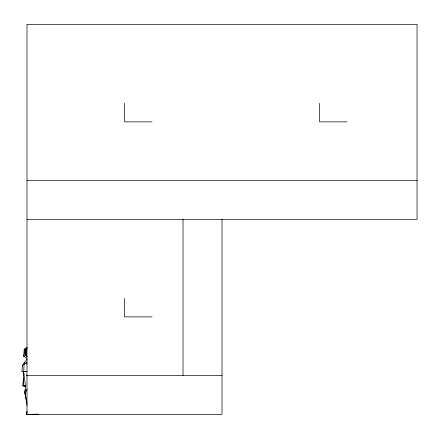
<?xml version="1.0" encoding="UTF-8"?>
<svg xmlns="http://www.w3.org/2000/svg" width="439" height="439" viewBox="0 0 439 439"><rect width="100%" height="100%" fill="white"/><g stroke="black" fill="none" stroke-linecap="round" stroke-linejoin="round"><path stroke-width="0.66" d="M25.758 386.677L23.267 385.733L23.558 371.383L26.916 371.421M25.841 355.442L26.027 349.076L26.795 349.252L25.841 355.442L27.141 356.638M23.777 371.295L24.019 364.403L26.225 363.146L27.064 362.126M25.896 349.153L24.145 349.916L23.717 356.386L26.845 358.224M26.966 402.459L24.996 393.476L25.5 386.002L23.558 371.383L24.129 371.52M23.915 371.734L21.95 371.378L22.521 365.303L27.004 359.075M25.753 386.627L24.502 386.611L22.768 385.623L23.476 378.237M23.799 374.879L23.931 373.534M29.243 414.383L26.302 414.537L27.026 411.283M26.302 414.537L27.07 412.018M27.059 347.447L26.614 348.632L26.137 348.61L26.916 347.463M25.314 389.519L24.589 391.379L27.031 405.351M24.996 393.476L27.064 389.322M24.589 348.901L26.867 348.698M24.118 363.41L24.963 362.614M22.521 365.303L24.019 364.403M26.263 350.108L25.094 350.563L23.717 356.386L25.961 355.316L25.094 350.563L24.145 349.916M27.75 414.367L38.478 414.186L38.275 414.592L27.75 414.367L29.062 414.18M24.853 348.753L27.02 348.681M152.042 121.855L124.506 121.855L124.506 103.302M347.073 121.855L319.537 121.855L319.537 103.302M26.993 180.363L417.05 180.363M26.993 219.368L417.05 219.368L417.05 24.343L26.993 24.343L26.993 414.4L222.019 414.4L222.019 219.368M152.042 316.887L124.506 316.887L124.506 298.328M26.993 375.394L222.019 375.394M21.95 371.378L26.878 371.389M22.768 385.623L25.489 385.766M26.23 414.432L37.595 414.657L28.645 414.411M23.267 385.733L25.5 386.002M35.943 414.081L37.112 414.586M26.318 351.891L25.094 350.563L26.033 352.226M26.066 355.003L26.872 355.93M26.225 363.146L26.949 364.172M26.252 375.027L26.933 376.058M183.014 219.368L183.014 375.394"/></g></svg>
